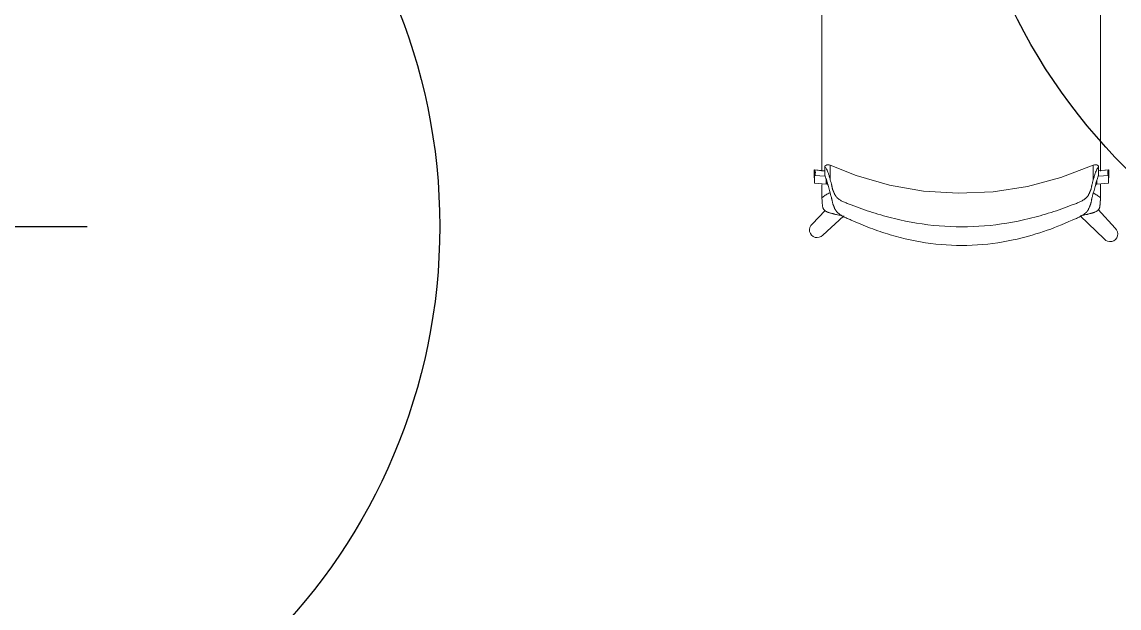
# Model space of a CAD drawing. Header units: millimetres. Extents: x 155920 to 295199, y -4084 to 97293.
# Drawn here: x 169682 to 171549, y 18495 to 19492 of the extents above; entities that cross this region are included whole.
import ezdxf

# ---------------------------------------------------------------- set-up
doc = ezdxf.new("R2010")
doc.units = ezdxf.units.MM
doc.header["$MEASUREMENT"] = 0
doc.layers.add('I-FURN', color=8, linetype='CONTINUOUS', lineweight=9)
doc.layers.add('Social Distancing', color=7, linetype='CONTINUOUS')

msp = doc.modelspace()

# ---------------------------------------------------------------- linework, layer by layer
at = {"layer": 'I-FURN'}
for p, q in [((171048.3, 19238.4), (171030.2, 19240.6)), ((171030.2, 19240.6), (171030.2, 19227.3)), ((171048.3, 19238.6), (171031.2, 19240.7)), ((171048.3, 19246.9), (171049.9, 19248)), ((171048.3, 19244.8), (171048.3, 19231.2)), ((171049.9, 19248), (171051.6, 19248.7)), ((171051.6, 19248.7), (171053.1, 19249)), ((171053.1, 19249), (171055.4, 19249)), ((171055.4, 19249), (171057.5, 19248.5)), ((171101.4, 19231), (171057.5, 19248.5)), ((171505.2, 19248.5), (171450.1, 19227.2)), ((171507.3, 19249), (171505.2, 19248.5)), ((171509.6, 19249), (171507.3, 19249)), ((171511.1, 19248.7), (171509.6, 19249)), ((171512.8, 19248), (171511.1, 19248.7)), ((171514.3, 19246.9), (171512.8, 19248)), ((171514.3, 19244.8), (171514.3, 19231.2)), ((171531.5, 19240.7), (171514.3, 19238.6)), ((171530.6, 19240.6), (171514.3, 19238.7)), ((171531.5, 19227.3), (171531.5, 19240.7)), ((171030.5, 19230.9), (171048.9, 19229.7)), ((171030.5, 19217.6), (171030.5, 19230.9)), ((171050.4, 19216.2), (171030.5, 19217.6)), ((171031.5, 19230.9), (171048.9, 19229.7)), ((171050.4, 19225.1), (171050.4, 19216.2)), ((171051.4, 19222.1), (171051.4, 19216.2)), ((171158.2, 19214.5), (171101.4, 19231)), ((171450.1, 19227.2), (171393, 19212)), ((171510.3, 19216.2), (171510.3, 19219.2)), ((171511.3, 19216.2), (171511.3, 19222.1)), ((171531.2, 19217.6), (171511.3, 19216.2)), ((171513.8, 19229.7), (171531.2, 19230.9)), ((171531.2, 19230.9), (171531.2, 19217.6)), ((171216.4, 19204.4), (171158.2, 19214.5)), ((171275.4, 19200.5), (171216.4, 19204.4)), ((171334.5, 19203.1), (171275.4, 19200.5)), ((171393, 19212), (171334.5, 19203.1)), ((171048.7, 19171.1), (171026.6, 19148.3)), ((171044.8, 19129.6), (171079.9, 19161.8)), ((171483.1, 19162.3), (171523.8, 19122.9)), ((171542.5, 19141.1), (171513.5, 19172.7))]:
    msp.add_line(p, q, dxfattribs=at)
for centre, start, end in [((171035.1, 19138.3), 130.3941, 318.0104), ((171533.7, 19131.4), 220.4176, 48.0338)]:
    msp.add_arc(centre, 13.1, start, end, dxfattribs=at)
for centre, start_param, end_param in [((171013.7, 19235.2), 2.884586, 3.464082), ((171014.7, 19235.3), 2.884586, 3.464082), ((171547.1, 19235.2), 5.960696, 6.540192), ((171548, 19235.3), 5.960696, 6.540192), ((171013.7, 19221.9), 3.380441, 3.464082), ((171548, 19221.9), 5.960696, 6.044337)]:
    msp.add_ellipse(centre, major_axis=(-17.4, 0), ratio=0.978487, start_param=start_param, end_param=end_param, dxfattribs=at)
for points, knots in [([(171043.1, 19238.4), (171043.1, 19238.8), (171043.1, 19244.4), (171043.1, 19255.1), (171043.1, 19270.6), (171043.1, 19285.6), (171043.1, 19298.1), (171043.1, 19308.2), (171043.1, 19315.9), (171043.1, 19323.5), (171043.1, 19333.6), (171043.1, 19346.1), (171043.1, 19358.5), (171043.1, 19368.5), (171043.1, 19376.1), (171043.1, 19383.7), (171043.1, 19393.6), (171043.1, 19406), (171043.1, 19418.3), (171043.1, 19428.4), (171043.1, 19436), (171043.1, 19443.6), (171043.1, 19453.7), (171043.1, 19466.3), (171043.1, 19481.4), (171043.1, 19496.8), (171043.1, 19507.1), (171043.1, 19512.2), (171043.1, 19512.4)], [-0.896036, -0.896036, -0.896036, -0.896036, -0.8928571, -0.8571429, -0.8214286, -0.7857143, -0.75, -0.7321429, -0.7142857, -0.6964286, -0.6785714, -0.6428571, -0.6071429, -0.5892857, -0.5714286, -0.5535714, -0.5357143, -0.5, -0.4642857, -0.4464286, -0.4285714, -0.4107143, -0.3928571, -0.3571429, -0.3214286, -0.2857143, -0.25, -0.2489174, -0.2489174, -0.2489174, -0.2489174]), ([(171517.7, 19512.4), (171517.7, 19512.2), (171517.7, 19509.5), (171517.7, 19504.2), (171517.7, 19496.6), (171517.7, 19489), (171517.7, 19478.9), (171517.7, 19466.4), (171517.7, 19454), (171517.7, 19444), (171517.7, 19436.3), (171517.7, 19428.7), (171517.7, 19418.6), (171517.7, 19406.1), (171517.7, 19391.1), (171517.7, 19376), (171517.7, 19360.8), (171517.7, 19345.9), (171517.7, 19333.5), (171517.7, 19323.5), (171517.7, 19315.8), (171517.7, 19308.3), (171517.7, 19298.4), (171517.7, 19286.1), (171517.7, 19273.7), (171517.7, 19263.6), (171517.7, 19255.9), (171517.7, 19248.1), (171517.7, 19242.3), (171517.7, 19239), (171517.7, 19238.3)], [-0.7515277, -0.7515277, -0.7515277, -0.7515277, -0.75, -0.7321429, -0.7142857, -0.6964286, -0.6785714, -0.6428571, -0.6071429, -0.5892857, -0.5714286, -0.5535714, -0.5357143, -0.5, -0.4642857, -0.4285714, -0.3928571, -0.3571429, -0.3214286, -0.3035714, -0.2857143, -0.2678571, -0.25, -0.2142857, -0.1785714, -0.1607143, -0.1428571, -0.125, -0.1071429, -0.1022726, -0.1022726, -0.1022726, -0.1022726]), ([(171048.3, 19245.2), (171048.3, 19245.6), (171048.3, 19246.3), (171048.3, 19247), (171048.3, 19246.9), (171048.3, 19246.2), (171048.3, 19245.4), (171048.3, 19244.8)], [0.4162183, 0.4162183, 0.4162183, 0.4162183, 0.5, 0.625, 0.75, 0.875, 1, 1, 1, 1]), ([(171057.5, 19223.5), (171057.5, 19226.5), (171057.5, 19231.9), (171057.5, 19238.3), (171057.5, 19243), (171057.5, 19245.7), (171057.5, 19247.1), (171057.5, 19247.6), (171057.5, 19247.8)], [0, 0, 0, 0, 0.1111111, 0.2222222, 0.3333333, 0.4444444, 0.5, 0.5555556, 0.5555556, 0.5555556, 0.5555556]), ([(171505.2, 19247.8), (171505.2, 19247.5), (171505.2, 19246.9), (171505.2, 19244.9), (171505.2, 19241), (171505.2, 19233.8), (171505.2, 19227.3), (171505.2, 19223.5)], [0.4444444, 0.4444444, 0.4444444, 0.4444444, 0.5138889, 0.5833333, 0.7222222, 0.8611111, 1, 1, 1, 1]), ([(171514.3, 19244.8), (171514.3, 19245.4), (171514.3, 19246.2), (171514.3, 19246.9), (171514.3, 19247), (171514.3, 19246.3), (171514.3, 19245.6), (171514.3, 19245.2)], [0, 0, 0, 0, 0.125, 0.25, 0.375, 0.5, 0.5828112, 0.5828112, 0.5828112, 0.5828112]), ([(171093.2, 19155.1), (171090.7, 19156), (171086, 19157.8), (171080.8, 19160.3), (171077.2, 19162.4), (171074.8, 19163.9), (171072.9, 19165.3), (171071.7, 19166.2), (171071, 19166.8), (171070.5, 19167.2), (171070.1, 19167.6), (171069.5, 19168.2), (171068.5, 19169.1), (171067.4, 19170.6), (171066.3, 19172.3), (171065.3, 19174), (171064.6, 19175.7), (171063.9, 19177.4), (171063.4, 19178.7), (171063, 19179.6), (171062.8, 19180.1), (171062.6, 19180.5), (171062.5, 19180.9), (171062.3, 19181.4), (171062, 19182.2), (171061.6, 19183.4), (171061.3, 19184.7), (171060.9, 19186.5), (171060.6, 19188.2), (171060.3, 19189.8), (171060, 19191.1), (171059.7, 19192.4), (171059.3, 19194.1), (171058.5, 19197.1), (171057.4, 19201.1), (171056.2, 19205.6), (171055.1, 19209.8), (171054, 19213.9), (171052.9, 19217.7), (171051.8, 19221.1), (171051.1, 19223.1), (171050.8, 19224.1)], [0, 0, 0, 0, 0.035714, 0.071429, 0.089286, 0.107143, 0.125, 0.133929, 0.138393, 0.142857, 0.147321, 0.151786, 0.160714, 0.178571, 0.196429, 0.214286, 0.232143, 0.25, 0.267857, 0.276786, 0.28125, 0.285714, 0.290179, 0.294643, 0.303571, 0.321429, 0.339286, 0.357143, 0.392857, 0.410714, 0.428571, 0.446429, 0.464286, 0.5, 0.571429, 0.642857, 0.714286, 0.785714, 0.857143, 0.928571, 1, 1, 1, 1]), ([(171057.5, 19223.5), (171057.9, 19222), (171058.6, 19219.6), (171059.3, 19216.8), (171059.7, 19215.2), (171060.1, 19214), (171060.3, 19212.8), (171060.6, 19211.4), (171060.8, 19209.9), (171061.2, 19208.4), (171061.5, 19207.3), (171061.8, 19206.2), (171062.1, 19205.5), (171062.3, 19205), (171062.5, 19204.7), (171062.7, 19204.3), (171062.9, 19203.8), (171063.3, 19203), (171063.8, 19201.7), (171064.5, 19200), (171065.4, 19198.3), (171066.3, 19196.6), (171067.5, 19194.9), (171068.7, 19193.5), (171069.7, 19192.6), (171070.3, 19192.1), (171070.7, 19191.7), (171071.2, 19191.3), (171071.9, 19190.8), (171073.1, 19189.9), (171075, 19188.7), (171077.4, 19187.3), (171081, 19185.5), (171086.1, 19183.4), (171090.7, 19181.9), (171093.2, 19181.2)], [0, 0, 0, 0, 0.125, 0.1875, 0.21875, 0.25, 0.28125, 0.3125, 0.375, 0.40625, 0.4375, 0.46875, 0.484375, 0.492188, 0.5, 0.507812, 0.515625, 0.53125, 0.5625, 0.59375, 0.625, 0.65625, 0.6875, 0.71875, 0.734375, 0.742188, 0.75, 0.757812, 0.765625, 0.78125, 0.8125, 0.84375, 0.875, 0.9375, 1, 1, 1, 1]), ([(171511.9, 19224.1), (171511.2, 19222.2), (171510.2, 19218.9), (171508.7, 19213.9), (171507.6, 19209.8), (171506.5, 19205.6), (171505.3, 19201.1), (171504.2, 19197.1), (171503.3, 19193.7), (171502.7, 19191.6), (171502.3, 19189.8), (171502, 19188.2), (171501.8, 19186.5), (171501.4, 19184.7), (171501.1, 19183.4), (171500.7, 19182.2), (171500.4, 19181.4), (171500.2, 19180.9), (171500, 19180.5), (171499.9, 19180.1), (171499.7, 19179.6), (171499.3, 19178.7), (171498.8, 19177.4), (171498.1, 19175.7), (171497.3, 19174), (171496.4, 19172.3), (171495.3, 19170.6), (171494.1, 19169.1), (171493.2, 19168.2), (171492.6, 19167.6), (171492.1, 19167.2), (171491.7, 19166.8), (171491, 19166.2), (171489.8, 19165.3), (171487.9, 19163.9), (171485.4, 19162.4), (171481.8, 19160.3), (171476.7, 19157.8), (171472, 19156), (171469.5, 19155.1)], [0, 0, 0, 0, 0.142857, 0.214286, 0.285714, 0.357143, 0.428571, 0.5, 0.535714, 0.571429, 0.589286, 0.607143, 0.642857, 0.660714, 0.678571, 0.696429, 0.705357, 0.709821, 0.714286, 0.71875, 0.723214, 0.732143, 0.75, 0.767857, 0.785714, 0.803571, 0.821429, 0.839286, 0.848214, 0.852679, 0.857143, 0.861607, 0.866071, 0.875, 0.892857, 0.910714, 0.928571, 0.964286, 1, 1, 1, 1]), ([(171469.5, 19181.2), (171472, 19181.9), (171476.6, 19183.4), (171481.7, 19185.5), (171485.3, 19187.3), (171487.7, 19188.7), (171489.6, 19189.9), (171490.8, 19190.8), (171491.5, 19191.3), (171492, 19191.7), (171492.4, 19192.1), (171493, 19192.6), (171494, 19193.5), (171495.2, 19194.9), (171496.4, 19196.6), (171497.3, 19198.3), (171498.2, 19200), (171498.9, 19201.7), (171499.4, 19203), (171499.8, 19203.8), (171500, 19204.3), (171500.2, 19204.7), (171500.3, 19205), (171500.5, 19205.5), (171500.9, 19206.2), (171501.2, 19207.3), (171501.5, 19208.4), (171501.8, 19209.9), (171502.1, 19211.4), (171502.3, 19212.8), (171502.6, 19214), (171502.9, 19215.2), (171503.4, 19216.8), (171504.1, 19219.6), (171504.8, 19222), (171505.2, 19223.5)], [0, 0, 0, 0, 0.0625, 0.125, 0.15625, 0.1875, 0.21875, 0.234375, 0.242188, 0.25, 0.257812, 0.265625, 0.28125, 0.3125, 0.34375, 0.375, 0.40625, 0.4375, 0.46875, 0.484375, 0.492188, 0.5, 0.507812, 0.515625, 0.53125, 0.5625, 0.59375, 0.625, 0.6875, 0.71875, 0.75, 0.78125, 0.8125, 0.875, 1, 1, 1, 1]), ([(171057.3, 19201.8), (171056.5, 19201.5), (171053.7, 19200.1), (171048.9, 19197.3), (171045.1, 19194.5), (171043.3, 19192.9)], [0.93303317, 0.93303317, 0.93303317, 0.93303317, 0.94444444, 0.97222222, 1, 1, 1, 1]), ([(171517.5, 19192.9), (171515.6, 19194.5), (171511.8, 19197.3), (171507.6, 19199.8), (171505.2, 19201), (171504.9, 19201.2)], [0, 0, 0, 0, 0.02777778, 0.05555556, 0.06066679, 0.06066679, 0.06066679, 0.06066679]), ([(171077.3, 19162.3), (171075, 19162.8), (171071.2, 19163.6), (171066.8, 19164.6), (171064.3, 19165.2), (171062.5, 19165.7), (171060.8, 19166.1), (171059.2, 19166.5), (171057.7, 19167), (171055.9, 19167.5), (171054.1, 19168.1), (171052.5, 19168.8), (171051.1, 19169.3), (171050.2, 19169.8), (171049.5, 19170.2), (171048.8, 19170.7), (171047.9, 19171.3), (171047, 19172.2), (171046.1, 19173.4), (171045.4, 19174.6), (171045, 19175.9), (171044.7, 19177.2), (171044.4, 19178.4), (171044.3, 19179.3), (171044.2, 19179.8), (171044.2, 19180.2), (171044.1, 19180.6), (171044.1, 19181.1), (171044, 19182), (171043.9, 19183.2), (171043.8, 19184.4), (171043.7, 19185.5), (171043.7, 19186.3), (171043.6, 19187.1), (171043.5, 19188.2), (171043.4, 19190.1), (171043.3, 19191.8), (171043.3, 19192.9)], [0, 0, 0, 0, 0.125, 0.1875, 0.21875, 0.25, 0.28125, 0.3125, 0.34375, 0.375, 0.40625, 0.4375, 0.46875, 0.484375, 0.5, 0.515625, 0.53125, 0.5625, 0.59375, 0.625, 0.65625, 0.6875, 0.71875, 0.734375, 0.742188, 0.75, 0.757812, 0.765625, 0.78125, 0.8125, 0.84375, 0.859375, 0.875, 0.890625, 0.90625, 0.9375, 1, 1, 1, 1]), ([(171093.2, 19181.2), (171105.1, 19176.3), (171129.3, 19167.5), (171178.9, 19153.4), (171242.6, 19143.1), (171320.1, 19143.1), (171383.8, 19153.4), (171433.4, 19167.5), (171457.5, 19176.3), (171469.5, 19181.2)], [-1, -1, -1, -1, -0.9, -0.8, -0.6, -0.4, -0.2, -0.1, 0, 0, 0, 0]), ([(171517.5, 19192.9), (171517.5, 19191.8), (171517.4, 19190.1), (171517.2, 19188.2), (171517.2, 19187.1), (171517.1, 19186.3), (171517.1, 19185.5), (171517, 19184.4), (171516.9, 19183.2), (171516.8, 19182), (171516.7, 19181.1), (171516.6, 19180.6), (171516.6, 19180.2), (171516.5, 19179.8), (171516.5, 19179.3), (171516.3, 19178.4), (171516.1, 19177.2), (171515.8, 19175.9), (171515.4, 19174.6), (171514.7, 19173.4), (171513.8, 19172.2), (171512.9, 19171.3), (171512, 19170.7), (171511.3, 19170.2), (171510.6, 19169.8), (171509.6, 19169.3), (171508.3, 19168.8), (171506.6, 19168.1), (171504.9, 19167.5), (171503.1, 19167), (171501.5, 19166.5), (171500, 19166.1), (171498.3, 19165.7), (171496.5, 19165.2), (171494, 19164.6), (171489.6, 19163.6), (171485.8, 19162.8), (171483.5, 19162.3)], [0, 0, 0, 0, 0.0625, 0.09375, 0.109375, 0.125, 0.140625, 0.15625, 0.1875, 0.21875, 0.234375, 0.242188, 0.25, 0.257812, 0.265625, 0.28125, 0.3125, 0.34375, 0.375, 0.40625, 0.4375, 0.46875, 0.484375, 0.5, 0.515625, 0.53125, 0.5625, 0.59375, 0.625, 0.65625, 0.6875, 0.71875, 0.75, 0.78125, 0.8125, 0.875, 1, 1, 1, 1]), ([(171469.5, 19155.1), (171453.4, 19147.6), (171420.6, 19134.5), (171363.6, 19118.7), (171299.1, 19110.2), (171228.2, 19113.3), (171170.4, 19125.8), (171125.6, 19141), (171103.9, 19150.1), (171093.2, 19155.1)], [-1, -1, -1, -1, -0.863636, -0.727273, -0.545455, -0.363636, -0.181818, -0.090909, 0, 0, 0, 0])]:
    msp.add_open_spline(points, degree=3, knots=knots, dxfattribs=at)
for points in [[(171048.3, 19244.8), (171048.8, 19244.6), (171049.7, 19243.9), (171051.2, 19241.8), (171052.7, 19238.5), (171054.2, 19234.3), (171055.8, 19229.4), (171056.9, 19225.5), (171057.5, 19223.5)], [(171505.2, 19223.5), (171505.8, 19225.5), (171506.9, 19229.4), (171508.5, 19234.3), (171510, 19238.5), (171511.5, 19241.8), (171513, 19243.9), (171513.9, 19244.6), (171514.3, 19244.8)], [(171050.8, 19224.1), (171050.4, 19225.4), (171049.5, 19227.8), (171048.7, 19230.1), (171048.3, 19231.2)], [(171514.3, 19231.2), (171514, 19230.1), (171513.1, 19227.8), (171512.3, 19225.4), (171511.9, 19224.1)], [(171043.1, 19196.7), (171043.1, 19202.8), (171043.1, 19209.1), (171043.1, 19215.6)], [(171052.5, 19215.4), (171052.9, 19215.2), (171053.3, 19214.9), (171053.7, 19214.6)], [(171509, 19214.6), (171509.4, 19214.9), (171509.8, 19215.2), (171510.2, 19215.4)], [(171517.7, 19215.7), (171517.7, 19209.2), (171517.7, 19202.9), (171517.7, 19196.7)], [(171043.3, 19192.9), (171043.2, 19193.5), (171043.2, 19194.8), (171043.1, 19196.1), (171043.1, 19196.7)], [(171517.7, 19196.7), (171517.7, 19196.1), (171517.6, 19194.8), (171517.5, 19193.5), (171517.5, 19192.9)], [(171080.9, 19161.6), (171079.7, 19161.8), (171078.5, 19162), (171077.3, 19162.3)], [(171077.3, 19162.3), (171078.5, 19162), (171079.7, 19161.8), (171081, 19161.6)]]:
    msp.add_open_spline(points, degree=3, dxfattribs=at)
at = {"layer": 'Social Distancing'}
msp.add_line((168992.7, 19144.1), (169792.7, 19144.1), dxfattribs=at)
msp.add_line((168992.7, 19144.1), (169792.7, 19144.1), dxfattribs=at)
for centre in [(172266.6, 19951.5), (172266.6, 19951.5), (169392.7, 19144.1), (169392.7, 19144.1)]:
    msp.add_circle(centre, 1000, dxfattribs=at)

doc.saveas('drawing.dxf')
